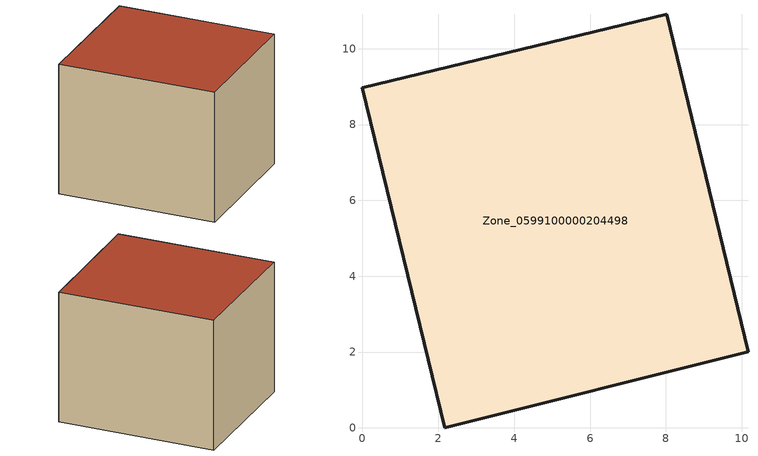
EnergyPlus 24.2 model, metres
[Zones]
Zone_0599100000204498
 floor ground (C_G): 10.17,2.01 2.17,0 0,8.98 8.02,10.91 z0
 wall outside (C_F): 10.17,2.01 8.02,10.91 0,8.98 2.17,0 10.17,2.01 z0:7.73
 roof outside (C_R): 2.17,0 10.17,2.01 8.02,10.91 0,8.98 z7.73
[BUILDING]
Pand.0599100000204498: North Axis=0; Terrain=City; Loads Convergence Tolerance Value=0.04; Temperature Convergence Tolerance Value=0.4; Solar Distribution=FullExterior; Maximum Number of Warmup Days=25; Minimum Number of Warmup Days=1
[Site:Location]
Rotterdam.The.Hague.AP_ZH_NLD Design_Conditions: Latitude=51.96; Longitude=4.45; Time Zone=1; Elevation=-4.5
[SITE:GROUNDTEMPERATURE:BUILDINGSURFACE]
18, 18, 18, 18, 18, 18, 18, 18, 18, 18, 18, 18
[MATERIAL] Thermal Absorptance=0.9; Solar Absorptance=0.7; Visible Absorptance=0.7
Name | Roughness | Thickness | Conductivity | Density | Specific Heat
G.TC.1965-1974 | MediumSmooth | 0.15 | 0.882353 | 540 | 1210
F.TC.1965-1974 | Rough | 0.3 | 0.697674 | 1920 | 840
R.TC.1965-1974 | MediumRough | 0.2 | 0.232558 | 1500 | 1000
[CONSTRUCTION]
C_G: G.TC.1965-1974
C_F: F.TC.1965-1974
C_R: R.TC.1965-1974
[ZONE]
Zone_0599100000204498: Type=1; Multiplier=1; Ceiling Height=Autocalculate; Volume=Autocalculate; Floor Area=autocalculate; Part of Total Floor Area=Yes
[ZONEINFILTRATION:DESIGNFLOWRATE]
Infil_Zone_0599100000204498: Zone or ZoneList or Space or SpaceList=Zone_0599100000204498; Schedule=AlwaysOn; Design Flow Rate Calculation Method=Flow/Area; Flow Rate per Floor Area=0.003; Constant Term Coefficient=1; Temperature Term Coefficient=0; Velocity Term Coefficient=0; Velocity Squared Term Coefficient=0
[HVACTEMPLATE:ZONE:IDEALLOADSAIRSYSTEM]
Zone_0599100000204498: Maximum Heating Supply Air Temperature=50; Minimum Cooling Supply Air Temperature=13; Maximum Heating Supply Air Humidity Ratio=0.0156; Minimum Cooling Supply Air Humidity Ratio=0.0077; Heating Limit=NoLimit; Cooling Limit=NoLimit; Dehumidification Control Type=ConstantSensibleHeatRatio; Cooling Sensible Heat Ratio=0.7; Dehumidification Setpoint=60; Humidification Control Type=None; Humidification Setpoint=30; Outdoor Air Method=None; Outdoor Air Flow Rate per Person=0.00944; Outdoor Air Flow Rate per Zone Floor Area=0; Outdoor Air Flow Rate per Zone=0; Demand Controlled Ventilation Type=None; Outdoor Air Economizer Type=NoEconomizer; Heat Recovery Type=None; Sensible Heat Recovery Effectiveness=0.7; Latent Heat Recovery Effectiveness=0.65
[ZONECONTROL:THERMOSTAT]
ThermostatControl_Zone_0599100000204498: Zone or ZoneList=Zone_0599100000204498; Control Type Schedule=DualSetpointControlType; Control 1=Thermostat_Zone_0599100000204498; Temperature Difference Between Cutout And Setpoint=0
[THERMOSTATSETPOINT:DUALSETPOINT]
Thermostat_Zone_0599100000204498: Heating Setpoint Temperature Schedule=HeatingSetpoint_Zone_0599100000204498; Cooling Setpoint Temperature Schedule=CoolingSetpoint_Zone_0599100000204498
[SCHEDULE:COMPACT]
HeatingSetpoint_Zone_0599100000204498: Through: 12/31, For: AllDays, Until: 24:00, 21
CoolingSetpoint_Zone_0599100000204498: Through: 12/31, For: AllDays, Until: 24:00, 24
DualSetpointControlType: Through: 12/31, For: AllDays, Until: 24:00, 4
AlwaysOn: Through: 12/31, For: AllDays, Until: 24:00, 1
